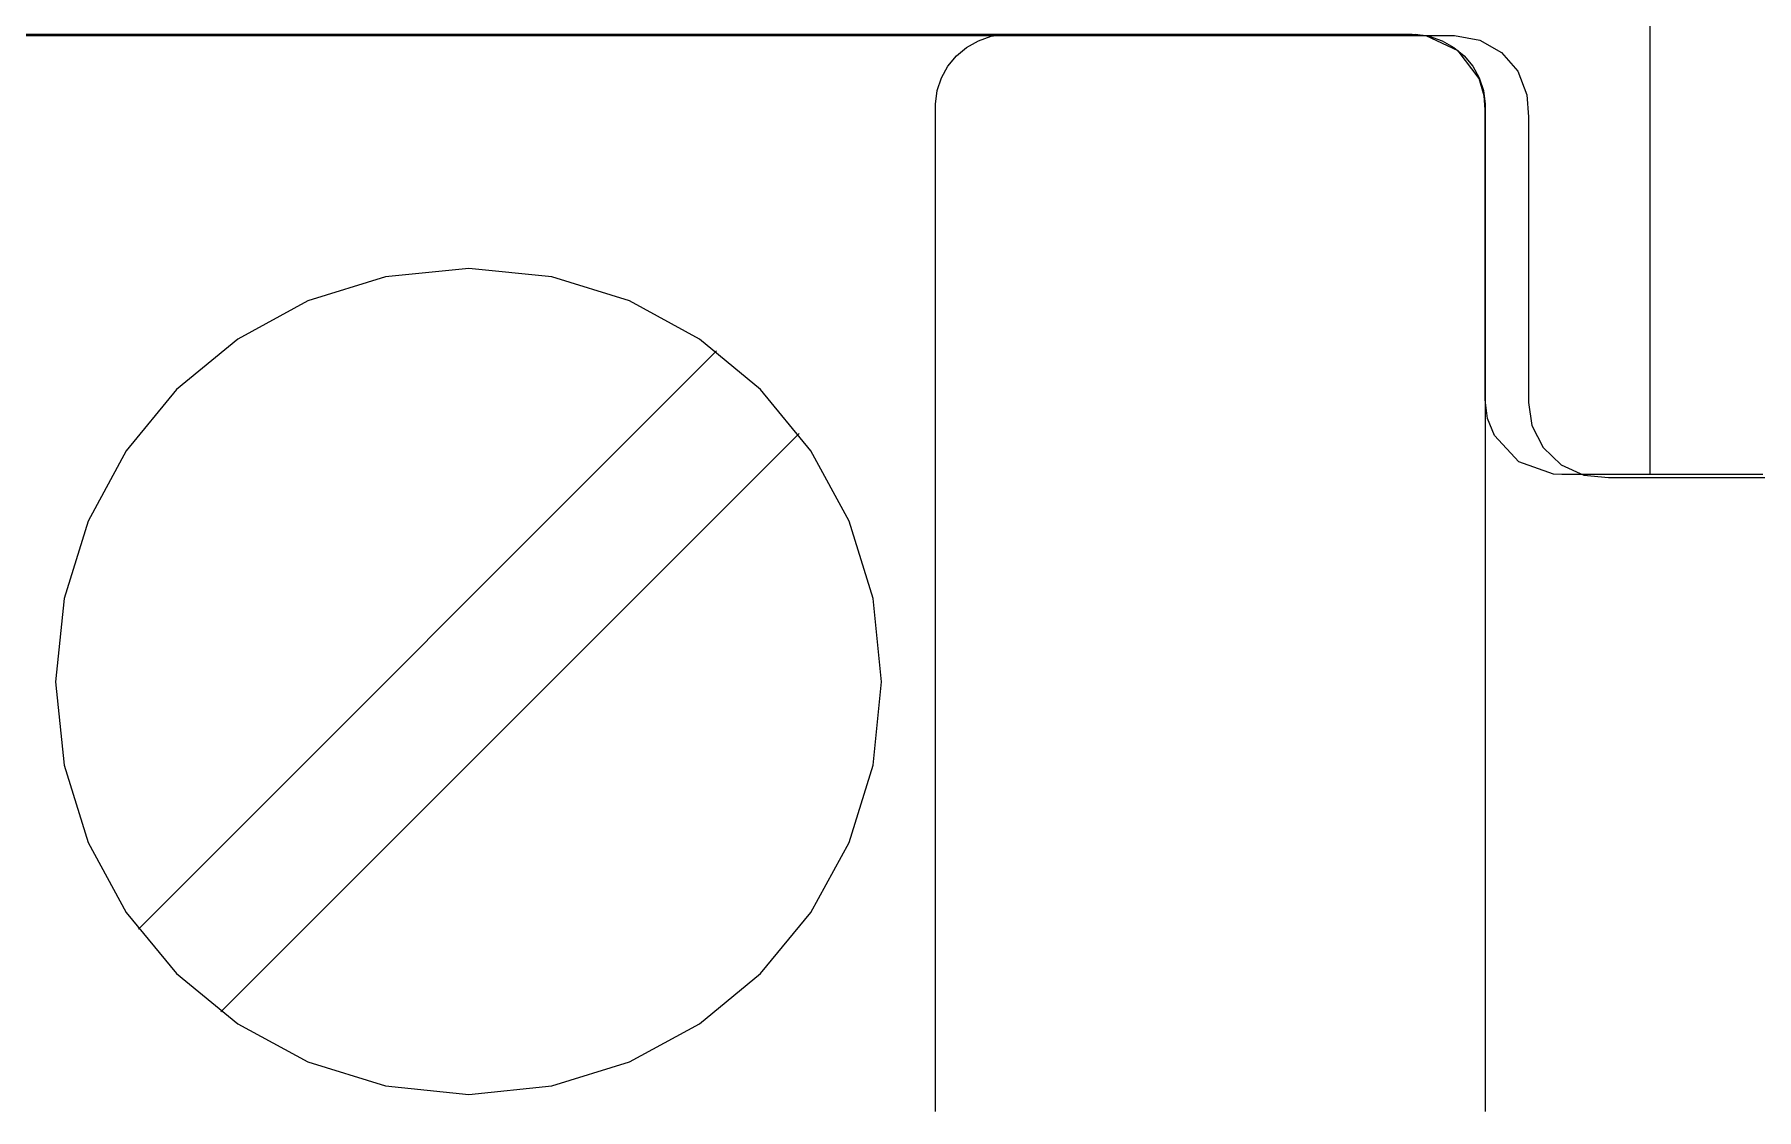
# Model space of a CAD drawing. Extents: x 1 to 47.7, y 0.2 to 35.
# Drawn here: x 41.894 to 42.592, y 11.5 to 11.935 of the extents above; entities that cross this region are included whole.
import ezdxf

# ---------------------------------------------------------------- set-up
doc = ezdxf.new("R2010")
doc.units = 0
doc.header["$MEASUREMENT"] = 0
for name, color, linetype in [('5_1___24__TARGET_LEDS___12', 7, 'CONTINUOUS'), ('6_1__EMPTY_IO_BOARD_POSITI', 7, 'CONTINUOUS'), ('6_2___8__INDEPENDENT_INPUT', 7, 'CONTINUOUS'), ('6_3___8__OPTOISO_INDEPENDE', 7, 'CONTINUOUS'), ('6_4___24__OPTOISO_INDEPEND', 7, 'CONTINUOUS'), ('6_5___8__INDEPENDENT_INPUT', 7, 'CONTINUOUS'), ('6_6___8__INDEPENDENT_INPUT', 7, 'CONTINUOUS'), ('6_7___8__OPTOISO_INDEPENDE', 7, 'CONTINUOUS'), ('6_8___8__OPTOISO_INDEPENDE', 7, 'CONTINUOUS'), ('7_0_____DWG', 7, 'CONTINUOUS')]:
    doc.layers.add(name, color=color, linetype=linetype)

msp = doc.modelspace()

# ---------------------------------------------------------------- linework, layer by layer
at = {"layer": '5_1___24__TARGET_LEDS___12'}
for points in [[(42.48211, 11.78713), (42.48211, 11.78919), (42.48211, 11.79492), (42.48211, 11.80364), (42.48211, 11.81467), (42.48211, 11.86831), (42.48211, 11.89133), (42.48211, 11.89951), (42.48211, 11.90456), (42.48177, 11.91035), (42.47975, 11.91728), (42.4712, 11.92846), (42.45817, 11.93454), (42.45443, 11.93505), (42.45251, 11.93513), (42.45009, 11.93513), (42.44532, 11.93513), (42.43783, 11.93513), (42.42767, 11.93513), (42.41489, 11.93513), (42.39955, 11.93513), (42.38171, 11.93513), (42.36141, 11.93513), (42.33873, 11.93513), (42.3137, 11.93513), (42.28639, 11.93513), (42.25686, 11.93513), (42.22515, 11.93513), (42.19133, 11.93513), (42.15545, 11.93513), (42.11757, 11.93513), (42.07774, 11.93513), (41.99245, 11.93513), (41.90003, 11.93513), (41.80094, 11.93513)], [(42.2593, 11.49898), (42.2593, 11.53122), (42.2593, 11.58531), (42.2593, 11.65298), (42.2593, 11.72596), (42.2593, 11.796), (42.2593, 11.85481), (42.2593, 11.89413), (42.25931, 11.90688), (42.26002, 11.91245), (42.26174, 11.91763), (42.26437, 11.92234), (42.26782, 11.92648), (42.27197, 11.92994), (42.27672, 11.93262), (42.28198, 11.93443), (42.28763, 11.93526)], [(42.45383, 11.93526), (42.45948, 11.93443), (42.46474, 11.93262), (42.46949, 11.92994), (42.47364, 11.92648), (42.47708, 11.92234), (42.47971, 11.91763), (42.48143, 11.91245), (42.48214, 11.90688), (42.48215, 11.89413), (42.48215, 11.85481), (42.48215, 11.796), (42.48215, 11.72596), (42.48215, 11.65298), (42.48215, 11.58531), (42.48215, 11.53122), (42.48215, 11.49898)], [(41.93636, 11.57271), (42.17062, 11.80697)], [(42.59471, 11.75697), (42.57012, 11.75697), (42.54837, 11.75697), (42.53078, 11.75697), (42.51861, 11.75697), (42.51318, 11.75697), (42.50986, 11.75712), (42.49575, 11.76212), (42.48587, 11.77275), (42.48312, 11.77959), (42.48215, 11.78713)], [(41.96978, 11.53929), (42.20405, 11.77355)]]:
    msp.add_lwpolyline(points, dxfattribs=at)
msp.add_lwpolyline([(41.90278, 11.67294), (41.90618, 11.63926), (41.91593, 11.60789), (41.93136, 11.57951), (41.9518, 11.55479), (41.97658, 11.53439), (42.00502, 11.51899), (42.03645, 11.50926), (42.0702, 11.50587), (42.1039, 11.50926), (42.13529, 11.51899), (42.1637, 11.53439), (42.18846, 11.55479), (42.20889, 11.57951), (42.22432, 11.60789), (42.23407, 11.63926), (42.23746, 11.67294), (42.23407, 11.70665), (42.22432, 11.73806), (42.20889, 11.7665), (42.18846, 11.79129), (42.1637, 11.81176), (42.13529, 11.82721), (42.1039, 11.83699), (42.0702, 11.84039), (42.03645, 11.83699), (42.00502, 11.82721), (41.97658, 11.81176), (41.9518, 11.79129), (41.93136, 11.7665), (41.91593, 11.73806), (41.90618, 11.70665)], close=True, dxfattribs=at)
at = {"layer": '6_1__EMPTY_IO_BOARD_POSITI'}
msp.add_lwpolyline([(41.85668, 11.93472), (41.92516, 11.93472), (41.99033, 11.93472), (42.05204, 11.93472), (42.11014, 11.93472), (42.16447, 11.93472), (42.21488, 11.93472), (42.26122, 11.93472), (42.30333, 11.93472), (42.34106, 11.93472), (42.37426, 11.93472), (42.40277, 11.93472), (42.42644, 11.93472), (42.44512, 11.93472), (42.45865, 11.93472), (42.46688, 11.93472), (42.46966, 11.93472), (42.47994, 11.9329), (42.48871, 11.92785), (42.4953, 11.92025), (42.49905, 11.91075), (42.49966, 11.90178), (42.49966, 11.89199), (42.49966, 11.87712), (42.49966, 11.83965), (42.49966, 11.82078), (42.49966, 11.80432), (42.49966, 11.79212), (42.49966, 11.78607), (42.50101, 11.77683), (42.50564, 11.7678), (42.51291, 11.76087), (42.52218, 11.75667), (42.53208, 11.75572), (42.53786, 11.75572), (42.54661, 11.75572), (42.5579, 11.75572), (42.5713, 11.75572), (42.60279, 11.75572)], dxfattribs=at)
at = {"layer": '6_2___8__INDEPENDENT_INPUT'}
for points in [[(42.48211, 11.78713), (42.48211, 11.78919), (42.48211, 11.79492), (42.48211, 11.80364), (42.48211, 11.81467), (42.48211, 11.86831), (42.48211, 11.89133), (42.48211, 11.89951), (42.48211, 11.90456), (42.48177, 11.91035), (42.47975, 11.91728), (42.4712, 11.92846), (42.45817, 11.93454), (42.45443, 11.93505), (42.45251, 11.93513), (42.45009, 11.93513), (42.44532, 11.93513), (42.43783, 11.93513), (42.42767, 11.93513), (42.41489, 11.93513), (42.39955, 11.93513), (42.38171, 11.93513), (42.36141, 11.93513), (42.33873, 11.93513), (42.3137, 11.93513), (42.28639, 11.93513), (42.25686, 11.93513), (42.22515, 11.93513), (42.19133, 11.93513), (42.15545, 11.93513), (42.11757, 11.93513), (42.07774, 11.93513), (41.99245, 11.93513), (41.90003, 11.93513), (41.80094, 11.93513)], [(42.2593, 11.49898), (42.2593, 11.53122), (42.2593, 11.58531), (42.2593, 11.65298), (42.2593, 11.72596), (42.2593, 11.796), (42.2593, 11.85481), (42.2593, 11.89413), (42.25931, 11.90688), (42.26002, 11.91245), (42.26174, 11.91763), (42.26437, 11.92234), (42.26782, 11.92648), (42.27197, 11.92994), (42.27672, 11.93262), (42.28198, 11.93443), (42.28763, 11.93526)], [(42.45383, 11.93526), (42.45948, 11.93443), (42.46474, 11.93262), (42.46949, 11.92994), (42.47364, 11.92648), (42.47708, 11.92234), (42.47971, 11.91763), (42.48143, 11.91245), (42.48214, 11.90688), (42.48215, 11.89413), (42.48215, 11.85481), (42.48215, 11.796), (42.48215, 11.72596), (42.48215, 11.65298), (42.48215, 11.58531), (42.48215, 11.53122), (42.48215, 11.49898)], [(41.93636, 11.57271), (42.17062, 11.80697)], [(42.59471, 11.75697), (42.57012, 11.75697), (42.54837, 11.75697), (42.53078, 11.75697), (42.51861, 11.75697), (42.51318, 11.75697), (42.50986, 11.75712), (42.49575, 11.76212), (42.48587, 11.77275), (42.48312, 11.77959), (42.48215, 11.78713)], [(41.96978, 11.53929), (42.20405, 11.77355)]]:
    msp.add_lwpolyline(points, dxfattribs=at)
msp.add_lwpolyline([(41.90278, 11.67294), (41.90618, 11.63926), (41.91593, 11.60789), (41.93136, 11.57951), (41.9518, 11.55479), (41.97658, 11.53439), (42.00502, 11.51899), (42.03645, 11.50926), (42.0702, 11.50587), (42.1039, 11.50926), (42.13529, 11.51899), (42.1637, 11.53439), (42.18846, 11.55479), (42.20889, 11.57951), (42.22432, 11.60789), (42.23407, 11.63926), (42.23746, 11.67294), (42.23407, 11.70665), (42.22432, 11.73806), (42.20889, 11.7665), (42.18846, 11.79129), (42.1637, 11.81176), (42.13529, 11.82721), (42.1039, 11.83699), (42.0702, 11.84039), (42.03645, 11.83699), (42.00502, 11.82721), (41.97658, 11.81176), (41.9518, 11.79129), (41.93136, 11.7665), (41.91593, 11.73806), (41.90618, 11.70665)], close=True, dxfattribs=at)
at = {"layer": '6_3___8__OPTOISO_INDEPENDE'}
for points in [[(42.48211, 11.78713), (42.48211, 11.78919), (42.48211, 11.79492), (42.48211, 11.80364), (42.48211, 11.81467), (42.48211, 11.86831), (42.48211, 11.89133), (42.48211, 11.89951), (42.48211, 11.90456), (42.48177, 11.91035), (42.47975, 11.91728), (42.4712, 11.92846), (42.45817, 11.93454), (42.45443, 11.93505), (42.45251, 11.93513), (42.45009, 11.93513), (42.44532, 11.93513), (42.43783, 11.93513), (42.42767, 11.93513), (42.41489, 11.93513), (42.39955, 11.93513), (42.38171, 11.93513), (42.36141, 11.93513), (42.33873, 11.93513), (42.3137, 11.93513), (42.28639, 11.93513), (42.25686, 11.93513), (42.22515, 11.93513), (42.19133, 11.93513), (42.15545, 11.93513), (42.11757, 11.93513), (42.07774, 11.93513), (41.99245, 11.93513), (41.90003, 11.93513), (41.80094, 11.93513)], [(42.2593, 11.49898), (42.2593, 11.53122), (42.2593, 11.58531), (42.2593, 11.65298), (42.2593, 11.72596), (42.2593, 11.796), (42.2593, 11.85481), (42.2593, 11.89413), (42.25931, 11.90688), (42.26002, 11.91245), (42.26174, 11.91763), (42.26437, 11.92234), (42.26782, 11.92648), (42.27197, 11.92994), (42.27672, 11.93262), (42.28198, 11.93443), (42.28763, 11.93526)], [(42.45383, 11.93526), (42.45948, 11.93443), (42.46474, 11.93262), (42.46949, 11.92994), (42.47364, 11.92648), (42.47708, 11.92234), (42.47971, 11.91763), (42.48143, 11.91245), (42.48214, 11.90688), (42.48215, 11.89413), (42.48215, 11.85481), (42.48215, 11.796), (42.48215, 11.72596), (42.48215, 11.65298), (42.48215, 11.58531), (42.48215, 11.53122), (42.48215, 11.49898)], [(41.93636, 11.57271), (42.17062, 11.80697)], [(42.59471, 11.75697), (42.57012, 11.75697), (42.54837, 11.75697), (42.53078, 11.75697), (42.51861, 11.75697), (42.51318, 11.75697), (42.50986, 11.75712), (42.49575, 11.76212), (42.48587, 11.77275), (42.48312, 11.77959), (42.48215, 11.78713)], [(41.96978, 11.53929), (42.20405, 11.77355)]]:
    msp.add_lwpolyline(points, dxfattribs=at)
msp.add_lwpolyline([(41.90278, 11.67294), (41.90618, 11.63926), (41.91593, 11.60789), (41.93136, 11.57951), (41.9518, 11.55479), (41.97658, 11.53439), (42.00502, 11.51899), (42.03645, 11.50926), (42.0702, 11.50587), (42.1039, 11.50926), (42.13529, 11.51899), (42.1637, 11.53439), (42.18846, 11.55479), (42.20889, 11.57951), (42.22432, 11.60789), (42.23407, 11.63926), (42.23746, 11.67294), (42.23407, 11.70665), (42.22432, 11.73806), (42.20889, 11.7665), (42.18846, 11.79129), (42.1637, 11.81176), (42.13529, 11.82721), (42.1039, 11.83699), (42.0702, 11.84039), (42.03645, 11.83699), (42.00502, 11.82721), (41.97658, 11.81176), (41.9518, 11.79129), (41.93136, 11.7665), (41.91593, 11.73806), (41.90618, 11.70665)], close=True, dxfattribs=at)
at = {"layer": '6_4___24__OPTOISO_INDEPEND'}
for points in [[(42.48211, 11.78713), (42.48211, 11.78919), (42.48211, 11.79492), (42.48211, 11.80364), (42.48211, 11.81467), (42.48211, 11.86831), (42.48211, 11.89133), (42.48211, 11.89951), (42.48211, 11.90456), (42.48177, 11.91035), (42.47975, 11.91728), (42.4712, 11.92846), (42.45817, 11.93454), (42.45443, 11.93505), (42.45251, 11.93513), (42.45009, 11.93513), (42.44532, 11.93513), (42.43783, 11.93513), (42.42767, 11.93513), (42.41489, 11.93513), (42.39955, 11.93513), (42.38171, 11.93513), (42.36141, 11.93513), (42.33873, 11.93513), (42.3137, 11.93513), (42.28639, 11.93513), (42.25686, 11.93513), (42.22515, 11.93513), (42.19133, 11.93513), (42.15545, 11.93513), (42.11757, 11.93513), (42.07774, 11.93513), (41.99245, 11.93513), (41.90003, 11.93513), (41.80094, 11.93513)], [(42.2593, 11.49898), (42.2593, 11.53122), (42.2593, 11.58531), (42.2593, 11.65298), (42.2593, 11.72596), (42.2593, 11.796), (42.2593, 11.85481), (42.2593, 11.89413), (42.25931, 11.90688), (42.26002, 11.91245), (42.26174, 11.91763), (42.26437, 11.92234), (42.26782, 11.92648), (42.27197, 11.92994), (42.27672, 11.93262), (42.28198, 11.93443), (42.28763, 11.93526)], [(42.45383, 11.93526), (42.45948, 11.93443), (42.46474, 11.93262), (42.46949, 11.92994), (42.47364, 11.92648), (42.47708, 11.92234), (42.47971, 11.91763), (42.48143, 11.91245), (42.48214, 11.90688), (42.48215, 11.89413), (42.48215, 11.85481), (42.48215, 11.796), (42.48215, 11.72596), (42.48215, 11.65298), (42.48215, 11.58531), (42.48215, 11.53122), (42.48215, 11.49898)], [(41.93636, 11.57271), (42.17062, 11.80697)], [(42.59471, 11.75697), (42.57012, 11.75697), (42.54837, 11.75697), (42.53078, 11.75697), (42.51861, 11.75697), (42.51318, 11.75697), (42.50986, 11.75712), (42.49575, 11.76212), (42.48587, 11.77275), (42.48312, 11.77959), (42.48215, 11.78713)], [(41.96978, 11.53929), (42.20405, 11.77355)]]:
    msp.add_lwpolyline(points, dxfattribs=at)
msp.add_lwpolyline([(41.90278, 11.67294), (41.90618, 11.63926), (41.91593, 11.60789), (41.93136, 11.57951), (41.9518, 11.55479), (41.97658, 11.53439), (42.00502, 11.51899), (42.03645, 11.50926), (42.0702, 11.50587), (42.1039, 11.50926), (42.13529, 11.51899), (42.1637, 11.53439), (42.18846, 11.55479), (42.20889, 11.57951), (42.22432, 11.60789), (42.23407, 11.63926), (42.23746, 11.67294), (42.23407, 11.70665), (42.22432, 11.73806), (42.20889, 11.7665), (42.18846, 11.79129), (42.1637, 11.81176), (42.13529, 11.82721), (42.1039, 11.83699), (42.0702, 11.84039), (42.03645, 11.83699), (42.00502, 11.82721), (41.97658, 11.81176), (41.9518, 11.79129), (41.93136, 11.7665), (41.91593, 11.73806), (41.90618, 11.70665)], close=True, dxfattribs=at)
at = {"layer": '6_5___8__INDEPENDENT_INPUT'}
for points in [[(42.48211, 11.78713), (42.48211, 11.78919), (42.48211, 11.79492), (42.48211, 11.80364), (42.48211, 11.81467), (42.48211, 11.86831), (42.48211, 11.89133), (42.48211, 11.89951), (42.48211, 11.90456), (42.48177, 11.91035), (42.47975, 11.91728), (42.4712, 11.92846), (42.45817, 11.93454), (42.45443, 11.93505), (42.45251, 11.93513), (42.45009, 11.93513), (42.44532, 11.93513), (42.43783, 11.93513), (42.42767, 11.93513), (42.41489, 11.93513), (42.39955, 11.93513), (42.38171, 11.93513), (42.36141, 11.93513), (42.33873, 11.93513), (42.3137, 11.93513), (42.28639, 11.93513), (42.25686, 11.93513), (42.22515, 11.93513), (42.19133, 11.93513), (42.15545, 11.93513), (42.11757, 11.93513), (42.07774, 11.93513), (41.99245, 11.93513), (41.90003, 11.93513), (41.80094, 11.93513)], [(42.2593, 11.49898), (42.2593, 11.53122), (42.2593, 11.58531), (42.2593, 11.65298), (42.2593, 11.72596), (42.2593, 11.796), (42.2593, 11.85481), (42.2593, 11.89413), (42.25931, 11.90688), (42.26002, 11.91245), (42.26174, 11.91763), (42.26437, 11.92234), (42.26782, 11.92648), (42.27197, 11.92994), (42.27672, 11.93262), (42.28198, 11.93443), (42.28763, 11.93526)], [(42.45383, 11.93526), (42.45948, 11.93443), (42.46474, 11.93262), (42.46949, 11.92994), (42.47364, 11.92648), (42.47708, 11.92234), (42.47971, 11.91763), (42.48143, 11.91245), (42.48214, 11.90688), (42.48215, 11.89413), (42.48215, 11.85481), (42.48215, 11.796), (42.48215, 11.72596), (42.48215, 11.65298), (42.48215, 11.58531), (42.48215, 11.53122), (42.48215, 11.49898)], [(41.93636, 11.57271), (42.17062, 11.80697)], [(42.59471, 11.75697), (42.57012, 11.75697), (42.54837, 11.75697), (42.53078, 11.75697), (42.51861, 11.75697), (42.51318, 11.75697), (42.50986, 11.75712), (42.49575, 11.76212), (42.48587, 11.77275), (42.48312, 11.77959), (42.48215, 11.78713)], [(41.96978, 11.53929), (42.20405, 11.77355)]]:
    msp.add_lwpolyline(points, dxfattribs=at)
msp.add_lwpolyline([(41.90278, 11.67294), (41.90618, 11.63926), (41.91593, 11.60789), (41.93136, 11.57951), (41.9518, 11.55479), (41.97658, 11.53439), (42.00502, 11.51899), (42.03645, 11.50926), (42.0702, 11.50587), (42.1039, 11.50926), (42.13529, 11.51899), (42.1637, 11.53439), (42.18846, 11.55479), (42.20889, 11.57951), (42.22432, 11.60789), (42.23407, 11.63926), (42.23746, 11.67294), (42.23407, 11.70665), (42.22432, 11.73806), (42.20889, 11.7665), (42.18846, 11.79129), (42.1637, 11.81176), (42.13529, 11.82721), (42.1039, 11.83699), (42.0702, 11.84039), (42.03645, 11.83699), (42.00502, 11.82721), (41.97658, 11.81176), (41.9518, 11.79129), (41.93136, 11.7665), (41.91593, 11.73806), (41.90618, 11.70665)], close=True, dxfattribs=at)
at = {"layer": '6_6___8__INDEPENDENT_INPUT'}
for points in [[(42.48211, 11.78713), (42.48211, 11.78919), (42.48211, 11.79492), (42.48211, 11.80364), (42.48211, 11.81467), (42.48211, 11.86831), (42.48211, 11.89133), (42.48211, 11.89951), (42.48211, 11.90456), (42.48177, 11.91035), (42.47975, 11.91728), (42.4712, 11.92846), (42.45817, 11.93454), (42.45443, 11.93505), (42.45251, 11.93513), (42.45009, 11.93513), (42.44532, 11.93513), (42.43783, 11.93513), (42.42767, 11.93513), (42.41489, 11.93513), (42.39955, 11.93513), (42.38171, 11.93513), (42.36141, 11.93513), (42.33873, 11.93513), (42.3137, 11.93513), (42.28639, 11.93513), (42.25686, 11.93513), (42.22515, 11.93513), (42.19133, 11.93513), (42.15545, 11.93513), (42.11757, 11.93513), (42.07774, 11.93513), (41.99245, 11.93513), (41.90003, 11.93513), (41.80094, 11.93513)], [(42.2593, 11.49898), (42.2593, 11.53122), (42.2593, 11.58531), (42.2593, 11.65298), (42.2593, 11.72596), (42.2593, 11.796), (42.2593, 11.85481), (42.2593, 11.89413), (42.25931, 11.90688), (42.26002, 11.91245), (42.26174, 11.91763), (42.26437, 11.92234), (42.26782, 11.92648), (42.27197, 11.92994), (42.27672, 11.93262), (42.28198, 11.93443), (42.28763, 11.93526)], [(42.45383, 11.93526), (42.45948, 11.93443), (42.46474, 11.93262), (42.46949, 11.92994), (42.47364, 11.92648), (42.47708, 11.92234), (42.47971, 11.91763), (42.48143, 11.91245), (42.48214, 11.90688), (42.48215, 11.89413), (42.48215, 11.85481), (42.48215, 11.796), (42.48215, 11.72596), (42.48215, 11.65298), (42.48215, 11.58531), (42.48215, 11.53122), (42.48215, 11.49898)], [(41.93636, 11.57271), (42.17062, 11.80697)], [(42.59471, 11.75697), (42.57012, 11.75697), (42.54837, 11.75697), (42.53078, 11.75697), (42.51861, 11.75697), (42.51318, 11.75697), (42.50986, 11.75712), (42.49575, 11.76212), (42.48587, 11.77275), (42.48312, 11.77959), (42.48215, 11.78713)], [(41.96978, 11.53929), (42.20405, 11.77355)]]:
    msp.add_lwpolyline(points, dxfattribs=at)
msp.add_lwpolyline([(41.90278, 11.67294), (41.90618, 11.63926), (41.91593, 11.60789), (41.93136, 11.57951), (41.9518, 11.55479), (41.97658, 11.53439), (42.00502, 11.51899), (42.03645, 11.50926), (42.0702, 11.50587), (42.1039, 11.50926), (42.13529, 11.51899), (42.1637, 11.53439), (42.18846, 11.55479), (42.20889, 11.57951), (42.22432, 11.60789), (42.23407, 11.63926), (42.23746, 11.67294), (42.23407, 11.70665), (42.22432, 11.73806), (42.20889, 11.7665), (42.18846, 11.79129), (42.1637, 11.81176), (42.13529, 11.82721), (42.1039, 11.83699), (42.0702, 11.84039), (42.03645, 11.83699), (42.00502, 11.82721), (41.97658, 11.81176), (41.9518, 11.79129), (41.93136, 11.7665), (41.91593, 11.73806), (41.90618, 11.70665)], close=True, dxfattribs=at)
at = {"layer": '6_7___8__OPTOISO_INDEPENDE'}
for points in [[(42.48211, 11.78713), (42.48211, 11.78919), (42.48211, 11.79492), (42.48211, 11.80364), (42.48211, 11.81467), (42.48211, 11.86831), (42.48211, 11.89133), (42.48211, 11.89951), (42.48211, 11.90456), (42.48177, 11.91035), (42.47975, 11.91728), (42.4712, 11.92846), (42.45817, 11.93454), (42.45443, 11.93505), (42.45251, 11.93513), (42.45009, 11.93513), (42.44532, 11.93513), (42.43783, 11.93513), (42.42767, 11.93513), (42.41489, 11.93513), (42.39955, 11.93513), (42.38171, 11.93513), (42.36141, 11.93513), (42.33873, 11.93513), (42.3137, 11.93513), (42.28639, 11.93513), (42.25686, 11.93513), (42.22515, 11.93513), (42.19133, 11.93513), (42.15545, 11.93513), (42.11757, 11.93513), (42.07774, 11.93513), (41.99245, 11.93513), (41.90003, 11.93513), (41.80094, 11.93513)], [(42.2593, 11.49898), (42.2593, 11.53122), (42.2593, 11.58531), (42.2593, 11.65298), (42.2593, 11.72596), (42.2593, 11.796), (42.2593, 11.85481), (42.2593, 11.89413), (42.25931, 11.90688), (42.26002, 11.91245), (42.26174, 11.91763), (42.26437, 11.92234), (42.26782, 11.92648), (42.27197, 11.92994), (42.27672, 11.93262), (42.28198, 11.93443), (42.28763, 11.93526)], [(42.45383, 11.93526), (42.45948, 11.93443), (42.46474, 11.93262), (42.46949, 11.92994), (42.47364, 11.92648), (42.47708, 11.92234), (42.47971, 11.91763), (42.48143, 11.91245), (42.48214, 11.90688), (42.48215, 11.89413), (42.48215, 11.85481), (42.48215, 11.796), (42.48215, 11.72596), (42.48215, 11.65298), (42.48215, 11.58531), (42.48215, 11.53122), (42.48215, 11.49898)], [(41.93636, 11.57271), (42.17062, 11.80697)], [(42.59471, 11.75697), (42.57012, 11.75697), (42.54837, 11.75697), (42.53078, 11.75697), (42.51861, 11.75697), (42.51318, 11.75697), (42.50986, 11.75712), (42.49575, 11.76212), (42.48587, 11.77275), (42.48312, 11.77959), (42.48215, 11.78713)], [(41.96978, 11.53929), (42.20405, 11.77355)]]:
    msp.add_lwpolyline(points, dxfattribs=at)
msp.add_lwpolyline([(41.90278, 11.67294), (41.90618, 11.63926), (41.91593, 11.60789), (41.93136, 11.57951), (41.9518, 11.55479), (41.97658, 11.53439), (42.00502, 11.51899), (42.03645, 11.50926), (42.0702, 11.50587), (42.1039, 11.50926), (42.13529, 11.51899), (42.1637, 11.53439), (42.18846, 11.55479), (42.20889, 11.57951), (42.22432, 11.60789), (42.23407, 11.63926), (42.23746, 11.67294), (42.23407, 11.70665), (42.22432, 11.73806), (42.20889, 11.7665), (42.18846, 11.79129), (42.1637, 11.81176), (42.13529, 11.82721), (42.1039, 11.83699), (42.0702, 11.84039), (42.03645, 11.83699), (42.00502, 11.82721), (41.97658, 11.81176), (41.9518, 11.79129), (41.93136, 11.7665), (41.91593, 11.73806), (41.90618, 11.70665)], close=True, dxfattribs=at)
at = {"layer": '6_8___8__OPTOISO_INDEPENDE'}
for points in [[(42.48211, 11.78713), (42.48211, 11.78919), (42.48211, 11.79492), (42.48211, 11.80364), (42.48211, 11.81467), (42.48211, 11.86831), (42.48211, 11.89133), (42.48211, 11.89951), (42.48211, 11.90456), (42.48177, 11.91035), (42.47975, 11.91728), (42.4712, 11.92846), (42.45817, 11.93454), (42.45443, 11.93505), (42.45251, 11.93513), (42.45009, 11.93513), (42.44532, 11.93513), (42.43783, 11.93513), (42.42767, 11.93513), (42.41489, 11.93513), (42.39955, 11.93513), (42.38171, 11.93513), (42.36141, 11.93513), (42.33873, 11.93513), (42.3137, 11.93513), (42.28639, 11.93513), (42.25686, 11.93513), (42.22515, 11.93513), (42.19133, 11.93513), (42.15545, 11.93513), (42.11757, 11.93513), (42.07774, 11.93513), (41.99245, 11.93513), (41.90003, 11.93513), (41.80094, 11.93513)], [(42.2593, 11.49898), (42.2593, 11.53122), (42.2593, 11.58531), (42.2593, 11.65298), (42.2593, 11.72596), (42.2593, 11.796), (42.2593, 11.85481), (42.2593, 11.89413), (42.25931, 11.90688), (42.26002, 11.91245), (42.26174, 11.91763), (42.26437, 11.92234), (42.26782, 11.92648), (42.27197, 11.92994), (42.27672, 11.93262), (42.28198, 11.93443), (42.28763, 11.93526)], [(42.45383, 11.93526), (42.45948, 11.93443), (42.46474, 11.93262), (42.46949, 11.92994), (42.47364, 11.92648), (42.47708, 11.92234), (42.47971, 11.91763), (42.48143, 11.91245), (42.48214, 11.90688), (42.48215, 11.89413), (42.48215, 11.85481), (42.48215, 11.796), (42.48215, 11.72596), (42.48215, 11.65298), (42.48215, 11.58531), (42.48215, 11.53122), (42.48215, 11.49898)], [(41.93636, 11.57271), (42.17062, 11.80697)], [(42.59471, 11.75697), (42.57012, 11.75697), (42.54837, 11.75697), (42.53078, 11.75697), (42.51861, 11.75697), (42.51318, 11.75697), (42.50986, 11.75712), (42.49575, 11.76212), (42.48587, 11.77275), (42.48312, 11.77959), (42.48215, 11.78713)], [(41.96978, 11.53929), (42.20405, 11.77355)]]:
    msp.add_lwpolyline(points, dxfattribs=at)
msp.add_lwpolyline([(41.90278, 11.67294), (41.90618, 11.63926), (41.91593, 11.60789), (41.93136, 11.57951), (41.9518, 11.55479), (41.97658, 11.53439), (42.00502, 11.51899), (42.03645, 11.50926), (42.0702, 11.50587), (42.1039, 11.50926), (42.13529, 11.51899), (42.1637, 11.53439), (42.18846, 11.55479), (42.20889, 11.57951), (42.22432, 11.60789), (42.23407, 11.63926), (42.23746, 11.67294), (42.23407, 11.70665), (42.22432, 11.73806), (42.20889, 11.7665), (42.18846, 11.79129), (42.1637, 11.81176), (42.13529, 11.82721), (42.1039, 11.83699), (42.0702, 11.84039), (42.03645, 11.83699), (42.00502, 11.82721), (41.97658, 11.81176), (41.9518, 11.79129), (41.93136, 11.7665), (41.91593, 11.73806), (41.90618, 11.70665)], close=True, dxfattribs=at)
at = {"layer": '7_0_____DWG'}
msp.add_lwpolyline([(42.54892, 12.34475), (42.54892, 11.75697)], dxfattribs=at)

doc.saveas('drawing.dxf')
